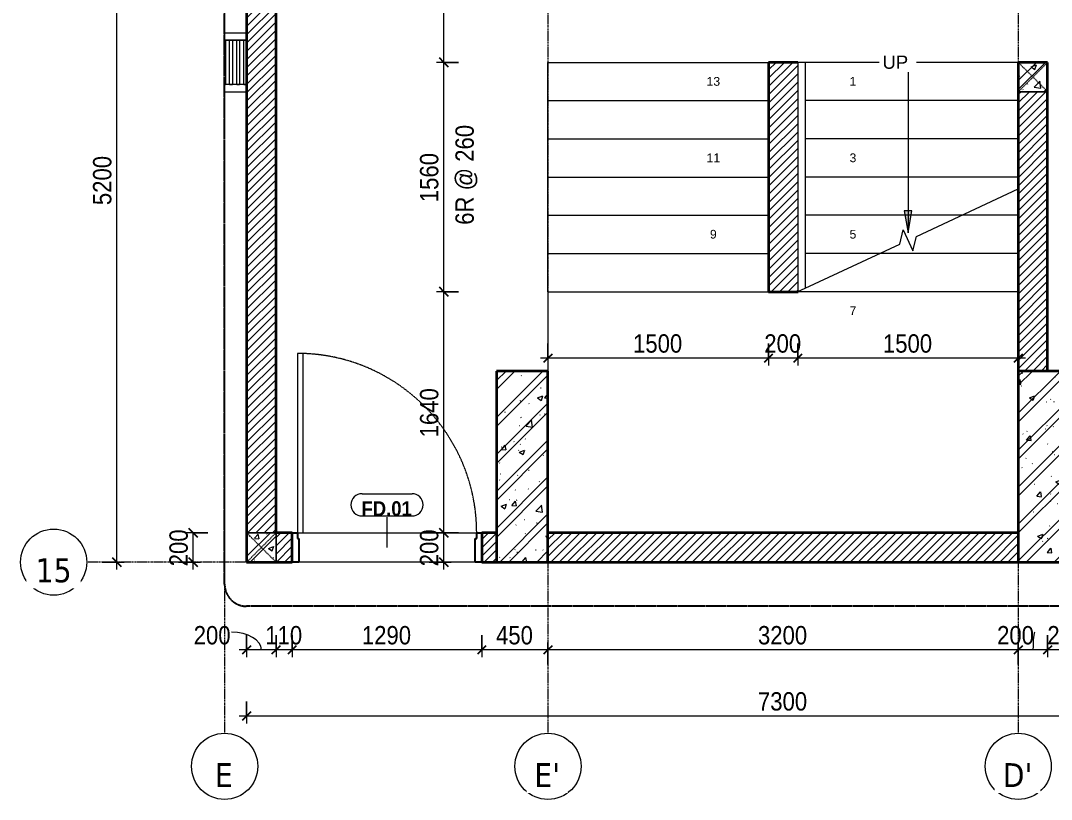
# Model space of a CAD drawing. Header units: millimetres. Extents: x -38913 to 20524, y -4975 to 129755.
# Drawn here: x -13618 to -6604, y 120438 to 125737 of the extents above; entities that cross this region are included whole.
import ezdxf

# ---------------------------------------------------------------- set-up
doc = ezdxf.new("R2010")
doc.units = ezdxf.units.MM
for name, pattern in [('Dash', [6, 3, -3]), ('Dash - Tight', [4.5, 3, -1.5]), ('Grid Line', [22.225, 12.7, -3.175, 3.175, -3.175]), ('Hidden', [7.14375, 4.7625, -2.38125]), ('Overhead', [3.96875, 2.38125, -1.5875])]:
    doc.linetypes.add(name, pattern=pattern)
for name, color, linetype, lineweight in [('0-3', 10, 'Continuous', 5), ('A-ANNO-DIMS', 211, 'Continuous', 9), ('A-ANNO-DIMS-50', 211, 'Continuous', 9), ('A-DETL-GENF-1', 92, 'Dash - Tight', 18), ('A-DETL-GENF-2', 254, 'Continuous', 18), ('A-DETL-GENF-3', 92, 'Hidden', 25), ('A-DETL-MEDM', 33, 'Continuous', 35), ('A-DOOR', 31, 'Continuous', 18), ('A-DOOR-FRAM', 31, 'Continuous', 25), ('A-DOOR-IDEN', 31, 'Continuous', 9), ('A-FLOR', 192, 'Continuous', 18), ('A-FLOR-HRAL', 11, 'Continuous', 18), ('A-WALL', 113, 'Continuous', 18), ('A-WALL-1', 113, 'Continuous', 35), ('A-WALL-PATT-1', 111, 'Continuous', 18), ('M-EQPM', 50, 'Continuous', 18), ('S-COLS', 52, 'Continuous', 18), ('S-COLS-1', 9, 'Continuous', 5), ('S-COLS-2', 7, 'Continuous', 35), ('S-COLS-3', 52, 'Dash', 18), ('S-COLS-4', 254, 'Continuous', 18), ('S-COLS-5', 52, 'Continuous', 35), ('S-COLS-HDLN', 52, 'Dash', 18), ('S-GRID-1', 1, 'Grid Line', 9), ('S-GRID-IDEN', 1, 'Continuous', 9), ('S-STRS', 31, 'Continuous', 18), ('S-STRS-ANNO', 31, 'Continuous', 18), ('S-STRS-IDEN', 31, 'Continuous', 18), ('S-STRS-MBND', 31, 'Overhead', 18), ('S-STRS-MBND-1', 31, 'Continuous', 18)]:
    doc.layers.add(name, color=color, linetype=linetype, lineweight=lineweight)
doc.styles.add('Arial', font='arial.ttf', dxfattribs={"height": 90})
doc.styles.add('Arial_1', font='arial.ttf', dxfattribs={"height": 59.53})
doc.styles.add('Arial_B', font='arialbd.ttf', dxfattribs={"width": 0.9, "height": 100})
doc.styles.add('Tahoma_B', font='tahomabd.ttf', dxfattribs={"height": 162.5})
doc.styles.add('UTM Avo', font='', dxfattribs={"width": 0.9, "height": 125})
doc.styles.get('UTM Avo').set_extended_font_data('UTM Avo')
doc.dimstyles.new('1_Dim_chi_tiet_2_5', dxfattribs={"dimscale": 304.8, "dimtxt": 124.912619, "dimasz": 0.19685, "dimexe": 0.164042, "dimexo": 0.0625, "dimgap": 0.016404, "dimtad": 1, "dimdec": 0, "dimrnd": 5, "dimzin": 0, "dimdsep": 46, "dimtxsty": 'UTM Avo', "dimblk1": 'OBLIQUE', "dimblk2": 'OBLIQUE', "dimsah": 1, "dimcen": 0.09, "dimdle": 0.164042, "dimazin": 0, "dimtfac": 1, "dimtdec": 4, "dimtix": 1, "dimtmove": 0, "dimatfit": 3, "dimfxl": 0.328084, "dimfxlon": 1, "dimtvp": 1, "dimtolj": 1, "dimtzin": 0, "dimarcsym": 2})
doc.dimstyles.new('1_Dim_chi_tiet_2_5_1', dxfattribs={"dimscale": 304.8, "dimtxt": 124.912619, "dimasz": 0.19685, "dimexe": 0.164042, "dimexo": 0.0625, "dimgap": 0.016404, "dimtad": 1, "dimdec": 0, "dimrnd": 5, "dimzin": 0, "dimdsep": 46, "dimtxsty": 'UTM Avo', "dimblk1": 'OBLIQUE', "dimblk2": 'OBLIQUE', "dimsah": 1, "dimcen": 0.09, "dimdle": 0.164042, "dimazin": 0, "dimtfac": 1, "dimtdec": 4, "dimtix": 1, "dimtmove": 1, "dimatfit": 3, "dimfxl": 0.328084, "dimfxlon": 1, "dimtvp": 1, "dimtolj": 1, "dimtzin": 0, "dimarcsym": 2})
pattern_1 = [(45, (27007.17, 0), (-28.284271, 28.284271), [])]
pattern_2 = [(50, (27007.17, 0), (364.3679, -31.8783), [38.1, -419.1]), (355, (27007.17, 0), (-70.4859, 382.1133), [30.48, -335.28]), (100.451, (27037.53, -2.66), (293.885, 350.2334), [32.38, -356.18]), (46.184, (27007.17, 101.6), (542.1585, -84.0858), [57.15, -628.65]), (96.636, (27052.35, 94.6), (474.805, 494.8554), [48.57, -534.27]), (351.184, (27007.17, 101.6), (474.8102, 494.85), [45.72, -502.92]), (21, (27057.97, 76.2), (303.2285, -204.53046), [38.1, -419.1]), (326, (27057.97, 76.2), (123.6039, 368.376), [30.48, -335.28]), (71.451, (27083.24, 59.16), (426.8341, 163.8427), [32.38, -356.18]), (37.5, (27007.17, 0), (6.17665, 169.11015), [3.353, -327.863, 3.353, -337.007, -336.55]), (37.5, (27007.17, 0), (6.17665, 169.11015), [-671.576, 3.353, -333.197]), (7.5, (27007.17, 0), (133.63888, 200.3615), [3.353, -190.703, 3.353, -320.243, -128.27]), (7.5, (27007.17, 0), (133.63888, 200.3615), [-517.652, 3.353, -124.917]), (327.5, (26893.89, 0), (271.18182, -11.45836), [3.353, -123.647, 3.353, -392.887, -525.78]), (327.5, (26893.89, 0), (271.18182, -11.45836), [-523.24, 3.353, -522.427]), (317.5, (26843.09, 0), (296.2585, 50.85285), [3.353, -161.747, 3.353, -259.791, -373.38]), (317.5, (26843.09, 0), (296.2585, 50.85285), [-428.244, 3.353, -370.027]), (45, (27007.17, 0), (-125.72359, 125.72359), []), (45, (27007.17, 190.5), (-125.72359, 125.72359), [])]

# ---------------------------------------------------------------- blocks, each defined once
blk = doc.blocks.new('NCV_TKTC_KET CAU_rvt-4-TKCS_THANG BỘ TB4 - MẶT BẰNG TẦNG HẦM')
at = {"layer": 'S-COLS-1'}
blk.add_hatch(color=256, dxfattribs=at).paths.add_polyline_path([(-37036.9, 123352.5), (-37036.9, 123352.6), (-37386.9, 123352.5)])
at = {"layer": 'S-COLS-2'}
blk.add_line((-37036.9, 123352.6), (-37386.9, 123352.6), dxfattribs=at)
blk = doc.blocks.new('Top Rail Type - Top Rail_Internal_-1529146-TKCS_THANG BỘ TB4 - MẶT BẰNG TẦNG HẦM')
at = {"layer": 'A-FLOR-HRAL'}
for p, q in [((123892.8, 35336.5), (123916.1, 35286.5)), ((123967.2, 35336.5), (123892.8, 35336.5)), ((123967.2, 35286.5), (123916.1, 35286.5)), ((125452.6, 35336.5), (123967.2, 35336.5)), ((125452.6, 35286.5), (123967.2, 35286.5)), ((125452.6, 35286.5), (125452.6, 35336.5))]:
    blk.add_line(p, q, dxfattribs=at)
blk = doc.blocks.new('FD_01 - FD_01-1200x2200mm-1787918-TKCS_THANG BỘ TB4 - MẶT BẰNG TẦNG HẦM')
at = {"layer": 'A-DETL-GENF-1'}
for p, q in [((610, -100), (570, -100)), ((570, -100), (570, -1320)), ((610, -1320), (610, -100)), ((570, -1320), (610, -1320))]:
    blk.add_line(p, q, dxfattribs=at)
blk.add_arc((610, -100), 1220, 180, 268.12111, dxfattribs=at)
at = {"layer": 'A-DOOR-FRAM'}
for p, q in [((-645, 100), (-600, 100)), ((-645, -100), (-645, 100)), ((-600, 100), (-600, -60)), ((600, 100), (645, 100)), ((600, -60), (600, 100)), ((645, 100), (645, -100)), ((-600, -60), (-610, -60)), ((-610, -60), (-610, -100)), ((610, -60), (600, -60)), ((610, -100), (610, -60)), ((-610, -100), (-645, -100)), ((645, -100), (610, -100))]:
    blk.add_line(p, q, dxfattribs=at)
blk = doc.blocks.new('G1_SOF - BO TRU - 200x200-3845341-TKCS_THANG BỘ TB4 - MẶT BẰNG TẦNG HẦM')
at = {"layer": 'S-COLS-HDLN'}
for p, q in [((-100, 100), (100, -100)), ((100, 100), (-100, -100))]:
    blk.add_line(p, q, dxfattribs=at)
blk = doc.blocks.new('THOAT NUOC 300 - w300-4041924-TKCS_THANG BỘ TB4 - MẶT BẰNG TẦNG HẦM')
at = {"layer": 'M-EQPM'}
for p, q in [((-412.5, 200), (-562.5, 200)), ((-542.5, 150), (-562.5, 150)), ((-562.5, 150), (-412.5, 150)), ((-542.5, 150), (-542.5, -150)), ((-514.5, -150), (-514.5, 150)), ((-494.5, 150), (-514.5, 150)), ((-494.5, 150), (-494.5, -150)), ((-466.4, -150), (-466.4, 150)), ((-446.4, 150), (-466.4, 150)), ((-446.4, 150), (-446.4, -150)), ((-418.4, -150), (-418.4, 150)), ((-412.5, 150), (-418.4, 150)), ((-562.5, -150), (-542.5, -150)), ((-562.5, -150), (-412.5, -150)), ((-412.5, -200), (-562.5, -200)), ((-514.5, -150), (-494.5, -150)), ((-466.4, -150), (-446.4, -150)), ((-418.4, -150), (-412.5, -150))]:
    blk.add_line(p, q, dxfattribs=at)
blk = doc.blocks.new('BORDER VIEW - BORDER VIEW-2470874-TKCS_THANG BỘ TB4 - MẶT BẰNG TẦNG HẦM')
at = {"layer": 'A-DETL-GENF-3'}
for p, q in [((0, 150), (0, 5666.5)), ((7473.6, 0), (150, 0))]:
    blk.add_line(p, q, dxfattribs=at)
blk.add_arc((150, 150), 150, 180, 270, dxfattribs=at)
blk = doc.blocks.new('Grid - M_Grid Head - Circle-353313-TKCS_THANG BỘ TB4 - MẶT BẰNG TẦNG HẦM')
at = {"layer": 'S-GRID-IDEN'}
blk.add_circle((0, 0), 4.5, dxfattribs=at)
blk = doc.blocks.new('DIMBLOCK84-TKCS_THANG BỘ TB4 - MẶT BẰNG TẦNG HẦM')
at = {"layer": 'A-ANNO-DIMS-50'}
for p, q in [((-10638.3, 122252.4), (-10788.3, 122252.4)), ((-10738.3, 122002.6), (-10738.3, 122252.4)), ((-10738.3, 122252.4), (-10638.3, 122252.4)), ((-10838.3, 122052.6), (-10688.3, 122052.6)), ((-10738.3, 122052.6), (-10838.3, 122052.6))]:
    blk.add_line(p, q, dxfattribs=at)
at = {"layer": 'A-ANNO-DIMS-50', "lineweight": 25}
for p, q in [((-10738.3, 122252.4), (-10768.3, 122282.4)), ((-10738.3, 122252.4), (-10708.3, 122222.4)), ((-10738.3, 122052.6), (-10768.3, 122082.6)), ((-10738.3, 122052.6), (-10708.3, 122022.6))]:
    blk.add_line(p, q, dxfattribs=at)
at = {"layer": 'A-ANNO-DIMS-50', "color": 0, "insert": (-10900.7, 122024.1), "char_height": 125, "width": 308.118, "attachment_point": 1, "rotation": 90, "line_spacing_factor": 1.110334, "style": 'UTM Avo'}
blk.add_mtext('200', dxfattribs=at)
blk = doc.blocks.new('_Oblique')
at = {"color": 0, "linetype": 'ByBlock', "lineweight": -2}
blk.add_line((-0.5, -0.5), (0.5, 0.5), dxfattribs=at)
blk = doc.blocks.new('DIMBLOCK85-TKCS_THANG BỘ TB4 - MẶT BẰNG TẦNG HẦM')
at = {"layer": 'A-ANNO-DIMS-50'}
for p, q in [((-10638.3, 123892.6), (-10788.3, 123892.6)), ((-10738.3, 122252.4), (-10738.3, 123892.6)), ((-10738.3, 123892.6), (-10638.3, 123892.6)), ((-10638.3, 122252.4), (-10788.3, 122252.4)), ((-10738.3, 122252.4), (-10638.3, 122252.4))]:
    blk.add_line(p, q, dxfattribs=at)
at = {"layer": 'A-ANNO-DIMS-50', "lineweight": 25}
for p, q in [((-10738.3, 123892.6), (-10768.3, 123922.6)), ((-10738.3, 123892.6), (-10708.3, 123862.6)), ((-10738.3, 122252.4), (-10768.3, 122282.4)), ((-10738.3, 122252.4), (-10708.3, 122222.4))]:
    blk.add_line(p, q, dxfattribs=at)
at = {"layer": 'A-ANNO-DIMS-50', "color": 0, "insert": (-10900.7, 122901.3), "char_height": 125, "width": 410.824, "attachment_point": 1, "rotation": 90, "line_spacing_factor": 1.110334, "style": 'UTM Avo'}
blk.add_mtext('1640', dxfattribs=at)
blk = doc.blocks.new('DIMBLOCK86-TKCS_THANG BỘ TB4 - MẶT BẰNG TẦNG HẦM')
at = {"layer": 'A-ANNO-DIMS-50', "lineweight": 25}
for p, q in [((-10738.3, 125452.6), (-10768.3, 125482.6)), ((-10738.3, 125452.6), (-10708.3, 125422.6)), ((-10738.3, 123892.6), (-10768.3, 123922.6)), ((-10738.3, 123892.6), (-10708.3, 123862.6))]:
    blk.add_line(p, q, dxfattribs=at)
at = {"layer": 'A-ANNO-DIMS-50'}
for p, q in [((-10638.3, 125452.6), (-10788.3, 125452.6)), ((-10738.3, 123892.6), (-10738.3, 125452.6)), ((-10738.3, 125452.6), (-10638.3, 125452.6)), ((-10638.3, 123892.6), (-10788.3, 123892.6)), ((-10738.3, 123892.6), (-10638.3, 123892.6))]:
    blk.add_line(p, q, dxfattribs=at)
at = {"layer": 'A-ANNO-DIMS-50', "color": 0, "char_height": 125, "attachment_point": 1, "rotation": 90, "line_spacing_factor": 1.110334, "style": 'UTM Avo'}
for s, insert, width in [('6R @ 260', (-10659.4, 124347.6), 780.01), ('1560', (-10900.7, 124501.4), 410.824)]:
    blk.add_mtext(s, dxfattribs=dict(at, insert=insert, width=width))
blk = doc.blocks.new('DIMBLOCK87-TKCS_THANG BỘ TB4 - MẶT BẰNG TẦNG HẦM')
at = {"layer": 'A-ANNO-DIMS-50'}
for p, q in [((-10738.3, 125452.6), (-10738.3, 127302.6)), ((-10838.3, 127252.6), (-10688.3, 127252.6)), ((-10738.3, 127252.6), (-10838.3, 127252.6)), ((-10638.3, 125452.6), (-10788.3, 125452.6)), ((-10738.3, 125452.6), (-10638.3, 125452.6))]:
    blk.add_line(p, q, dxfattribs=at)
at = {"layer": 'A-ANNO-DIMS-50', "lineweight": 25}
for p, q in [((-10738.3, 127252.6), (-10768.3, 127282.6)), ((-10738.3, 127252.6), (-10708.3, 127222.6)), ((-10738.3, 125452.6), (-10768.3, 125482.6)), ((-10738.3, 125452.6), (-10708.3, 125422.6))]:
    blk.add_line(p, q, dxfattribs=at)
at = {"layer": 'A-ANNO-DIMS-50', "color": 0, "insert": (-10900.7, 126181.4), "char_height": 125, "width": 410.824, "attachment_point": 1, "rotation": 90, "line_spacing_factor": 1.110334, "style": 'UTM Avo'}
blk.add_mtext('1800', dxfattribs=at)
blk = doc.blocks.new('DIMBLOCK88-TKCS_THANG BỘ TB4 - MẶT BẰNG TẦNG HẦM')
at = {"layer": 'A-ANNO-DIMS-50'}
for p, q in [((-12962.9, 122002.6), (-12962.9, 127302.6)), ((-13062.9, 127252.6), (-12912.9, 127252.6)), ((-12962.9, 127252.6), (-13062.9, 127252.6)), ((-13062.9, 122052.6), (-12912.9, 122052.6)), ((-12962.9, 122052.6), (-13062.9, 122052.6))]:
    blk.add_line(p, q, dxfattribs=at)
at = {"layer": 'A-ANNO-DIMS-50', "lineweight": 25}
for p, q in [((-12962.9, 127252.6), (-12992.9, 127282.6)), ((-12962.9, 127252.6), (-12932.9, 127222.6)), ((-12962.9, 122052.6), (-12992.9, 122082.6)), ((-12962.9, 122052.6), (-12932.9, 122022.6))]:
    blk.add_line(p, q, dxfattribs=at)
at = {"layer": 'A-ANNO-DIMS-50', "color": 0, "insert": (-13125.3, 124481.4), "char_height": 125, "width": 410.824, "attachment_point": 1, "rotation": 90, "line_spacing_factor": 1.110334, "style": 'UTM Avo'}
blk.add_mtext('5200', dxfattribs=at)
blk = doc.blocks.new('DIMBLOCK92-TKCS_THANG BỘ TB4 - MẶT BẰNG TẦNG HẦM')
at = {"layer": 'A-ANNO-DIMS-50'}
for p, q in [((-8329.4, 123540.3), (-8329.4, 123390.3)), ((-8329.4, 123440.3), (-8329.4, 123540.3)), ((-6829.8, 123540.3), (-6829.8, 123390.3)), ((-6829.8, 123440.3), (-6829.8, 123540.3)), ((-6779.8, 123440.3), (-8329.4, 123440.3))]:
    blk.add_line(p, q, dxfattribs=at)
at = {"layer": 'A-ANNO-DIMS-50', "lineweight": 25}
for p, q in [((-8329.4, 123440.3), (-8359.4, 123410.3)), ((-8329.4, 123440.3), (-8299.4, 123470.3)), ((-6829.8, 123440.3), (-6859.8, 123410.3)), ((-6829.8, 123440.3), (-6799.8, 123470.3))]:
    blk.add_line(p, q, dxfattribs=at)
at = {"layer": 'A-ANNO-DIMS-50', "color": 0, "insert": (-7750.7, 123602.7), "char_height": 125, "width": 410.824, "attachment_point": 1, "line_spacing_factor": 1.110334, "style": 'UTM Avo'}
blk.add_mtext('1500', dxfattribs=at)
blk = doc.blocks.new('DIMBLOCK93-TKCS_THANG BỘ TB4 - MẶT BẰNG TẦNG HẦM')
at = {"layer": 'A-ANNO-DIMS-50'}
for p, q in [((-8529.8, 123540.3), (-8529.8, 123390.3)), ((-8529.8, 123440.3), (-8529.8, 123540.3)), ((-8329.4, 123540.3), (-8329.4, 123390.3)), ((-8329.4, 123440.3), (-8329.4, 123540.3)), ((-8329.4, 123440.3), (-8529.8, 123440.3))]:
    blk.add_line(p, q, dxfattribs=at)
at = {"layer": 'A-ANNO-DIMS-50', "lineweight": 25}
for p, q in [((-8529.8, 123440.3), (-8559.8, 123410.3)), ((-8529.8, 123440.3), (-8499.8, 123470.3)), ((-8329.4, 123440.3), (-8359.4, 123410.3)), ((-8329.4, 123440.3), (-8299.4, 123470.3))]:
    blk.add_line(p, q, dxfattribs=at)
at = {"layer": 'A-ANNO-DIMS-50', "color": 0, "insert": (-8557.9, 123602.7), "char_height": 125, "width": 308.118, "attachment_point": 1, "line_spacing_factor": 1.110334, "style": 'UTM Avo'}
blk.add_mtext('200', dxfattribs=at)
blk = doc.blocks.new('DIMBLOCK94-TKCS_THANG BỘ TB4 - MẶT BẰNG TẦNG HẦM')
at = {"layer": 'A-ANNO-DIMS-50'}
for p, q in [((-10029.8, 123540.3), (-10029.8, 123390.3)), ((-10029.8, 123440.3), (-10029.8, 123540.3)), ((-8529.8, 123540.3), (-8529.8, 123390.3)), ((-8529.8, 123440.3), (-8529.8, 123540.3)), ((-8529.8, 123440.3), (-10079.8, 123440.3))]:
    blk.add_line(p, q, dxfattribs=at)
at = {"layer": 'A-ANNO-DIMS-50', "lineweight": 25}
for p, q in [((-10029.8, 123440.3), (-10059.8, 123410.3)), ((-10029.8, 123440.3), (-9999.8, 123470.3)), ((-8529.8, 123440.3), (-8559.8, 123410.3)), ((-8529.8, 123440.3), (-8499.8, 123470.3))]:
    blk.add_line(p, q, dxfattribs=at)
at = {"layer": 'A-ANNO-DIMS-50', "color": 0, "insert": (-9450.9, 123602.7), "char_height": 125, "width": 410.824, "attachment_point": 1, "line_spacing_factor": 1.110334, "style": 'UTM Avo'}
blk.add_mtext('1500', dxfattribs=at)
blk = doc.blocks.new('DIMBLOCK98-TKCS_THANG BỘ TB4 - MẶT BẰNG TẦNG HẦM')
at = {"layer": 'A-ANNO-DIMS-50'}
for p, q in [((-6629.8, 121555.4), (-6629.8, 121405.4)), ((-6629.8, 121455.4), (-6629.8, 121555.4)), ((-6377.1, 121555.4), (-6377.1, 121405.4)), ((-6377.1, 121455.4), (-6377.1, 121555.4)), ((-6377.1, 121455.4), (-6629.8, 121455.4))]:
    blk.add_line(p, q, dxfattribs=at)
at = {"layer": 'A-ANNO-DIMS-50', "lineweight": 25}
for p, q in [((-6629.8, 121455.4), (-6599.8, 121485.4)), ((-6377.1, 121455.4), (-6347.1, 121485.4)), ((-6629.8, 121455.4), (-6659.8, 121425.4)), ((-6377.1, 121455.4), (-6407.1, 121425.4))]:
    blk.add_line(p, q, dxfattribs=at)
at = {"layer": 'A-ANNO-DIMS-50', "color": 0, "insert": (-6631.8, 121617.8), "char_height": 125, "width": 308.118, "attachment_point": 1, "line_spacing_factor": 1.110334, "style": 'UTM Avo'}
blk.add_mtext('255', dxfattribs=at)
blk = doc.blocks.new('DIMBLOCK99-TKCS_THANG BỘ TB4 - MẶT BẰNG TẦNG HẦM')
at = {"layer": 'A-ANNO-DIMS-50'}
for p, q in [((-6629.8, 121555.4), (-6629.8, 121405.4)), ((-6629.8, 121455.4), (-6629.8, 121555.4)), ((-6829.8, 121355.4), (-6829.8, 121505.4)), ((-6629.8, 121455.4), (-6829.8, 121455.4)), ((-6829.8, 121455.4), (-6829.8, 121355.4))]:
    blk.add_line(p, q, dxfattribs=at)
at = {"layer": 'A-ANNO-DIMS-50', "lineweight": 25}
for p, q in [((-6829.8, 121455.4), (-6799.8, 121485.4)), ((-6629.8, 121455.4), (-6599.8, 121485.4)), ((-6829.8, 121455.4), (-6859.8, 121425.4)), ((-6629.8, 121455.4), (-6659.8, 121425.4))]:
    blk.add_line(p, q, dxfattribs=at)
at = {"layer": 'A-ANNO-DIMS-50'}
blk.add_ellipse((-6717.1, 121455.4), major_axis=(0, 120.7), ratio=0.104888, start_param=0, end_param=1.570796, dxfattribs=at)
at = {"layer": 'A-ANNO-DIMS-50', "color": 0, "insert": (-6973.9, 121617.8), "char_height": 125, "width": 308.118, "attachment_point": 1, "line_spacing_factor": 1.110334, "style": 'UTM Avo'}
blk.add_mtext('200', dxfattribs=at)
blk = doc.blocks.new('DIMBLOCK100-TKCS_THANG BỘ TB4 - MẶT BẰNG TẦNG HẦM')
at = {"layer": 'A-ANNO-DIMS-50'}
for p, q in [((-10029.8, 121355.4), (-10029.8, 121505.4)), ((-6829.8, 121355.4), (-6829.8, 121505.4)), ((-6829.8, 121455.4), (-10029.8, 121455.4)), ((-10029.8, 121455.4), (-10029.8, 121355.4)), ((-6829.8, 121455.4), (-6829.8, 121355.4))]:
    blk.add_line(p, q, dxfattribs=at)
at = {"layer": 'A-ANNO-DIMS-50', "lineweight": 25}
for p, q in [((-10029.8, 121455.4), (-9999.8, 121485.4)), ((-6829.8, 121455.4), (-6799.8, 121485.4)), ((-10029.8, 121455.4), (-10059.8, 121425.4)), ((-6829.8, 121455.4), (-6859.8, 121425.4))]:
    blk.add_line(p, q, dxfattribs=at)
at = {"layer": 'A-ANNO-DIMS-50', "color": 0, "insert": (-8600.9, 121617.8), "char_height": 125, "width": 410.824, "attachment_point": 1, "line_spacing_factor": 1.110334, "style": 'UTM Avo'}
blk.add_mtext('3200', dxfattribs=at)
blk = doc.blocks.new('DIMBLOCK101-TKCS_THANG BỘ TB4 - MẶT BẰNG TẦNG HẦM')
at = {"layer": 'A-ANNO-DIMS-50'}
for p, q in [((-10479.8, 121555.4), (-10479.8, 121405.4)), ((-10479.8, 121455.4), (-10479.8, 121555.4)), ((-10029.8, 121355.4), (-10029.8, 121505.4)), ((-10029.8, 121455.4), (-10479.8, 121455.4)), ((-10029.8, 121455.4), (-10029.8, 121355.4))]:
    blk.add_line(p, q, dxfattribs=at)
at = {"layer": 'A-ANNO-DIMS-50', "lineweight": 25}
for p, q in [((-10479.8, 121455.4), (-10449.8, 121485.4)), ((-10029.8, 121455.4), (-9999.8, 121485.4)), ((-10479.8, 121455.4), (-10509.8, 121425.4)), ((-10029.8, 121455.4), (-10059.8, 121425.4))]:
    blk.add_line(p, q, dxfattribs=at)
at = {"layer": 'A-ANNO-DIMS-50', "color": 0, "insert": (-10383.1, 121617.8), "char_height": 125, "width": 308.118, "attachment_point": 1, "line_spacing_factor": 1.110334, "style": 'UTM Avo'}
blk.add_mtext('450', dxfattribs=at)
blk = doc.blocks.new('DIMBLOCK102-TKCS_THANG BỘ TB4 - MẶT BẰNG TẦNG HẦM')
at = {"layer": 'A-ANNO-DIMS-50'}
for p, q in [((-11769.8, 121555.4), (-11769.8, 121405.4)), ((-11769.8, 121455.4), (-11769.8, 121555.4)), ((-10479.8, 121555.4), (-10479.8, 121405.4)), ((-10479.8, 121455.4), (-10479.8, 121555.4)), ((-10479.8, 121455.4), (-11769.8, 121455.4))]:
    blk.add_line(p, q, dxfattribs=at)
at = {"layer": 'A-ANNO-DIMS-50', "lineweight": 25}
for p, q in [((-11769.8, 121455.4), (-11739.8, 121485.4)), ((-10479.8, 121455.4), (-10449.8, 121485.4)), ((-11769.8, 121455.4), (-11799.8, 121425.4)), ((-10479.8, 121455.4), (-10509.8, 121425.4))]:
    blk.add_line(p, q, dxfattribs=at)
at = {"layer": 'A-ANNO-DIMS-50', "color": 0, "insert": (-11295.9, 121617.8), "char_height": 125, "width": 410.824, "attachment_point": 1, "line_spacing_factor": 1.110334, "style": 'UTM Avo'}
blk.add_mtext('1290', dxfattribs=at)
blk = doc.blocks.new('DIMBLOCK103-TKCS_THANG BỘ TB4 - MẶT BẰNG TẦNG HẦM')
at = {"layer": 'A-ANNO-DIMS-50'}
for p, q in [((-11879.8, 121555.4), (-11879.8, 121405.4)), ((-11879.8, 121455.4), (-11879.8, 121555.4)), ((-11769.8, 121555.4), (-11769.8, 121405.4)), ((-11769.8, 121455.4), (-11769.8, 121555.4)), ((-11769.8, 121455.4), (-11879.8, 121455.4))]:
    blk.add_line(p, q, dxfattribs=at)
at = {"layer": 'A-ANNO-DIMS-50', "lineweight": 25}
for p, q in [((-11879.8, 121455.4), (-11849.8, 121485.4)), ((-11769.8, 121455.4), (-11739.8, 121485.4)), ((-11879.8, 121455.4), (-11909.8, 121425.4)), ((-11769.8, 121455.4), (-11799.8, 121425.4))]:
    blk.add_line(p, q, dxfattribs=at)
at = {"layer": 'A-ANNO-DIMS-50', "color": 0, "insert": (-11953.1, 121617.8), "char_height": 125, "width": 308.118, "attachment_point": 1, "line_spacing_factor": 1.110334, "style": 'UTM Avo'}
blk.add_mtext('110', dxfattribs=at)
blk = doc.blocks.new('DIMBLOCK104-TKCS_THANG BỘ TB4 - MẶT BẰNG TẦNG HẦM')
at = {"layer": 'A-ANNO-DIMS-50'}
for p, q in [((-12079.8, 121555.4), (-12079.8, 121405.4)), ((-12079.8, 121455.4), (-12079.8, 121555.4)), ((-11879.8, 121555.4), (-11879.8, 121405.4)), ((-11879.8, 121455.4), (-11879.8, 121555.4)), ((-11879.8, 121455.4), (-12129.8, 121455.4))]:
    blk.add_line(p, q, dxfattribs=at)
at = {"layer": 'A-ANNO-DIMS-50', "lineweight": 25}
for p, q in [((-12079.8, 121455.4), (-12049.8, 121485.4)), ((-11879.8, 121455.4), (-11849.8, 121485.4)), ((-12079.8, 121455.4), (-12109.8, 121425.4)), ((-11879.8, 121455.4), (-11909.8, 121425.4))]:
    blk.add_line(p, q, dxfattribs=at)
at = {"layer": 'A-ANNO-DIMS-50'}
blk.add_ellipse((-12183.5, 121455.4), major_axis=(203.7, 0), ratio=0.592294, start_param=0, end_param=1.570796, dxfattribs=at)
at = {"layer": 'A-ANNO-DIMS-50', "color": 0, "insert": (-12440.2, 121617.8), "char_height": 125, "width": 308.118, "attachment_point": 1, "line_spacing_factor": 1.110334, "style": 'UTM Avo'}
blk.add_mtext('200', dxfattribs=at)
blk = doc.blocks.new('STN_Door Tag - STN_Door Tag-1788670-TKCS_THANG BỘ TB4 - MẶT BẰNG TẦNG HẦM')
at = {"layer": 'A-DOOR-IDEN'}
for p, q in [((-3.37, 1.49), (3.43, 1.49)), ((-3.37, -1.52), (3.43, -1.52))]:
    blk.add_line(p, q, dxfattribs=at)
for centre, start, end in [((-3.37, -0.01), 90, 270), ((3.43, -0.01), 270, 90)]:
    blk.add_arc(centre, 1.51, start, end, dxfattribs=at)
blk = doc.blocks.new('DIMBLOCK106-TKCS_THANG BỘ TB4 - MẶT BẰNG TẦNG HẦM')
at = {"layer": 'A-ANNO-DIMS-50'}
for p, q in [((-12079.8, 121105.4), (-12079.8, 120955.4)), ((-12079.8, 121005.4), (-12079.8, 121105.4)), ((-4779.8, 121105.4), (-4779.8, 120955.4)), ((-4779.8, 121005.4), (-4779.8, 121105.4)), ((-4729.8, 121005.4), (-12129.8, 121005.4))]:
    blk.add_line(p, q, dxfattribs=at)
at = {"layer": 'A-ANNO-DIMS-50', "lineweight": 25}
for p, q in [((-12079.8, 121005.4), (-12109.8, 120975.4)), ((-12079.8, 121005.4), (-12049.8, 121035.4)), ((-4779.8, 121005.4), (-4809.8, 120975.4)), ((-4779.8, 121005.4), (-4749.8, 121035.4))]:
    blk.add_line(p, q, dxfattribs=at)
at = {"layer": 'A-ANNO-DIMS-50', "color": 0, "insert": (-8600.9, 121167.8), "char_height": 125, "width": 410.824, "attachment_point": 1, "line_spacing_factor": 1.110334, "style": 'UTM Avo'}
blk.add_mtext('7300', dxfattribs=at)
blk = doc.blocks.new('DIMBLOCK113-TKCS_THANG BỘ TB4 - MẶT BẰNG TẦNG HẦM')
at = {"layer": 'A-ANNO-DIMS-50'}
for p, q in [((-12343.3, 122252.5), (-12493.3, 122252.5)), ((-12443.3, 122002.6), (-12443.3, 122252.5)), ((-12443.3, 122252.5), (-12343.3, 122252.5)), ((-12543.3, 122052.6), (-12393.3, 122052.6)), ((-12443.3, 122052.6), (-12543.3, 122052.6))]:
    blk.add_line(p, q, dxfattribs=at)
at = {"layer": 'A-ANNO-DIMS-50', "lineweight": 25}
for p, q in [((-12443.3, 122252.5), (-12473.3, 122282.5)), ((-12443.3, 122252.5), (-12413.3, 122222.5)), ((-12443.3, 122052.6), (-12473.3, 122082.6)), ((-12443.3, 122052.6), (-12413.3, 122022.6))]:
    blk.add_line(p, q, dxfattribs=at)
at = {"layer": 'A-ANNO-DIMS-50', "color": 0, "insert": (-12605.7, 122024.1), "char_height": 125, "width": 308.118, "attachment_point": 1, "rotation": 90, "line_spacing_factor": 1.110334, "style": 'UTM Avo'}
blk.add_mtext('200', dxfattribs=at)

msp = doc.modelspace()

# ---------------------------------------------------------------- hatches: boundary and pattern name
at = {"layer": 'A-WALL-PATT-1'}
h = msp.add_hatch(dxfattribs=at)
h.set_pattern_fill('FP_1', color=256, style=0, pattern_type=2)
h.set_pattern_definition(pattern_1)
h.paths.add_polyline_path([(-11879.8, 122252.5), (-11879.8, 126952.6), (-12079.8, 126952.6), (-12079.8, 122252.5)])
h = msp.add_hatch(dxfattribs=at)
h.set_pattern_fill('FP_1', color=256, style=0, pattern_type=2)
h.set_pattern_definition(pattern_1)
h.paths.add_polyline_path([(-8328.4, 123892.6), (-8328.4, 123893.2), (-8329.4, 123892.8), (-8329.4, 125452.6), (-8528.4, 125452.6), (-8528.4, 123892.6), (-8329.4, 123892.6)])
h = msp.add_hatch(dxfattribs=at)
h.set_pattern_fill('FP_1', color=256, style=0, pattern_type=2)
h.set_pattern_definition(pattern_1)
h.paths.add_polyline_path([(-6629.8, 123352.6), (-6629.8, 125252.6), (-6829.8, 125252.6), (-6829.8, 123352.6)])
h = msp.add_hatch(dxfattribs=at)
h.set_pattern_fill('FP_1', color=256, style=0, pattern_type=2)
h.set_pattern_definition(pattern_1)
h.paths.add_polyline_path([(-10479.8, 122052.5), (-10379.8, 122052.5), (-10379.8, 122252.5), (-10479.8, 122252.5)])
h.paths.add_polyline_path([(-11879.8, 122052.5), (-11769.8, 122052.5), (-11769.8, 122252.5), (-11879.8, 122252.5)])
h = msp.add_hatch(dxfattribs=at)
h.set_pattern_fill('FP_1', color=256, style=0, pattern_type=2)
h.set_pattern_definition(pattern_1)
h.paths.add_polyline_path([(-8418.6, 122052.4), (-6829.8, 122052.6), (-6829.8, 122252.4), (-10029.8, 122252.4), (-10029.8, 122052.4)])
at = {"layer": 'S-COLS-4'}
h = msp.add_hatch(dxfattribs=at)
h.set_pattern_fill('FP_2', color=256, style=0, pattern_type=2)
h.set_pattern_definition(pattern_2)
h.paths.add_polyline_path([(-6629.8, 125252.6), (-6629.8, 125452.6), (-6829.8, 125452.6), (-6829.8, 125252.6)])
h = msp.add_hatch(dxfattribs=at)
h.set_pattern_fill('FP_2', color=256, style=0, pattern_type=2)
h.set_pattern_definition(pattern_2)
h.paths.add_polyline_path([(-6629.8, 125252.6), (-6629.8, 125452.6), (-6829.8, 125452.6), (-6829.8, 125252.6)])
h = msp.add_hatch(dxfattribs=at)
h.set_pattern_fill('FP_2', color=256, style=0, pattern_type=2)
h.set_pattern_definition(pattern_2)
h.paths.add_polyline_path([(-11879.8, 122052.5), (-11879.8, 122252.5), (-12079.8, 122252.5), (-12079.8, 122052.5)])
h = msp.add_hatch(dxfattribs=at)
h.set_pattern_fill('FP_2', color=256, style=0, pattern_type=2)
h.set_pattern_definition(pattern_2)
h.paths.add_polyline_path([(-11879.8, 122052.5), (-11879.8, 122252.5), (-12079.8, 122252.5), (-12079.8, 122052.5)])
at = {"layer": 'S-STRS-ANNO'}
for points in [[(-7579.8, 125427.6), (-7562.1, 125434.9), (-7554.8, 125452.6), (-7562.1, 125470.2), (-7579.8, 125477.6), (-7597.4, 125470.2), (-7604.8, 125452.6), (-7597.4, 125434.9)], [(-7579.8, 124292.3), (-7553.3, 124442.3), (-7606.2, 124442.3)]]:
    msp.add_hatch(color=256, dxfattribs=at).paths.add_polyline_path(points)
h = msp.add_hatch(color=256, dxfattribs=at)
edge = h.paths.add_edge_path()
edge.add_arc((-7579.8, 125452.6), 25, 0, 360)

# ---------------------------------------------------------------- linework, layer by layer
at = {"layer": 'A-DETL-MEDM'}
for p, q in [((-10029.8, 123352.5), (-10379.8, 123352.5)), ((-10379.8, 123352.5), (-10379.8, 122052.4)), ((-10029.8, 122052.4), (-10029.8, 123352.5)), ((-6479.8, 123352.6), (-6829.8, 123352.6)), ((-6829.8, 123352.6), (-6829.8, 122052.6)), ((-10379.8, 122052.4), (-10029.8, 122052.4)), ((-6829.8, 122052.6), (-6479.8, 122052.6))]:
    msp.add_line(p, q, dxfattribs=at)
at = {"layer": 'A-DOOR-IDEN'}
msp.add_line((-11124.8, 122152.5), (-11124.8, 122358.3), dxfattribs=at)
at = {"layer": 'A-FLOR'}
for p, q in [((-12229.8, 125602.6), (-12079.8, 125602.6)), ((-12079.8, 125302.6), (-12229.8, 125302.6)), ((-11734.8, 122252.4), (-10514.8, 122252.4)), ((-10524.8, 122052.5), (-11724.8, 122052.5)), ((-6479.8, 122052.5), (-6829.8, 122052.5))]:
    msp.add_line(p, q, dxfattribs=at)
at = {"layer": 'A-WALL'}
for p, q in [((-6629.8, 125252.6), (-6829.8, 125252.6)), ((-12079.8, 122252.5), (-11879.8, 122252.5)), ((-11879.8, 122252.5), (-11879.8, 122052.5))]:
    msp.add_line(p, q, dxfattribs=at)
at = {"layer": 'A-WALL-1'}
for p, q in [((-12079.8, 126952.6), (-12079.8, 122252.5)), ((-11879.8, 122252.5), (-11879.8, 126952.6)), ((-8528.4, 125452.6), (-8528.4, 123892.6)), ((-8329.4, 125452.6), (-8528.4, 125452.6)), ((-6829.8, 125252.6), (-6829.8, 123352.6)), ((-6629.8, 123352.6), (-6629.8, 125252.6)), ((-8528.4, 123892.6), (-8328.4, 123892.6)), ((-8328.4, 123892.6), (-8328.4, 123893.2)), ((-11769.8, 122252.5), (-11879.8, 122252.5)), ((-11769.8, 122052.5), (-11769.8, 122252.5)), ((-10379.8, 122252.5), (-10479.8, 122252.5)), ((-10479.8, 122252.5), (-10479.8, 122052.5)), ((-6829.8, 122252.4), (-10029.8, 122252.4)), ((-11879.8, 122052.5), (-11769.8, 122052.5)), ((-10479.8, 122052.5), (-10379.7, 122052.5)), ((-10029.8, 122052.4), (-6829.8, 122052.4))]:
    msp.add_line(p, q, dxfattribs=at)
at = {"layer": 'S-COLS'}
for p, q in [((-6829.8, 125252.6), (-6629.8, 125252.6)), ((-11879.8, 122252.5), (-12079.8, 122252.5)), ((-11879.8, 122052.5), (-11879.8, 122252.5))]:
    msp.add_line(p, q, dxfattribs=at)
at = {"layer": 'S-COLS-5'}
for p, q in [((-6629.8, 125452.6), (-6829.8, 125452.6)), ((-6829.8, 125452.6), (-6829.8, 125252.6)), ((-6629.8, 125252.6), (-6629.8, 125452.6)), ((-12079.8, 122252.5), (-12079.8, 122052.5)), ((-12079.8, 122052.5), (-11879.8, 122052.5))]:
    msp.add_line(p, q, dxfattribs=at)
at = {"layer": 'S-GRID-1'}
for p, q in [((-12229.8, 127150.9), (-12229.8, 122138.4)), ((-10029.8, 127150.9), (-10029.8, 122138.4)), ((-6829.8, 127150.9), (-6829.8, 122138.4)), ((-12229.8, 122138.4), (-12229.8, 120888.4)), ((-10029.8, 122138.4), (-10029.8, 120888.4)), ((-6829.8, 122138.4), (-6829.8, 120888.4)), ((-11917.8, 122052.6), (-13167.8, 122052.6)), ((-4797.2, 122052.6), (-11917.8, 122052.6))]:
    msp.add_line(p, q, dxfattribs=at)
at = {"layer": 'S-STRS'}
for p, q in [((-6829.8, 125452.6), (-8279.4, 125452.6)), ((-6829.8, 125192.6), (-8279.4, 125192.6)), ((-6829.8, 124932.6), (-8279.4, 124932.6)), ((-6829.8, 124672.6), (-8279.4, 124672.6)), ((-7214.6, 124412.6), (-8279.4, 124412.6)), ((-7772.2, 124152.6), (-8279.4, 124152.6))]:
    msp.add_line(p, q, dxfattribs=at)
at = {"layer": 'S-STRS-ANNO'}
for p, q in [((-7597.4, 125470.2), (-7604.8, 125452.6)), ((-7579.8, 125477.6), (-7597.4, 125470.2)), ((-7562.1, 125470.2), (-7579.8, 125477.6)), ((-7554.8, 125452.6), (-7562.1, 125470.2)), ((-7604.8, 125452.6), (-7597.4, 125434.9)), ((-7597.4, 125434.9), (-7579.8, 125427.6)), ((-7579.8, 125452.6), (-7579.8, 125192.6)), ((-7579.8, 125427.6), (-7562.1, 125434.9)), ((-7562.1, 125434.9), (-7554.8, 125452.6)), ((-7579.8, 125192.6), (-7579.8, 124932.6)), ((-7579.8, 124932.6), (-7579.8, 124672.6)), ((-7579.8, 124672.6), (-7579.8, 124412.6)), ((-7553.3, 124442.3), (-7606.2, 124442.3)), ((-7606.2, 124442.3), (-7579.8, 124292.3)), ((-7579.8, 124292.3), (-7553.3, 124442.3)), ((-7579.8, 124412.6), (-7579.8, 124292.3))]:
    msp.add_line(p, q, dxfattribs=at)
msp.add_circle((-7579.8, 125452.6), 25, dxfattribs=at)
at = {"layer": 'S-STRS-MBND'}
for p, q in [((-10029.8, 125452.6), (-8529.8, 125452.6)), ((-10029.8, 123892.6), (-10029.8, 125452.6)), ((-8529.8, 123892.6), (-8529.8, 125452.6)), ((-10029.8, 125192.6), (-8529.8, 125192.6)), ((-10029.8, 124932.6), (-8529.8, 124932.6)), ((-10029.8, 124672.6), (-8529.8, 124672.6)), ((-10029.8, 124412.6), (-8529.8, 124412.6)), ((-6829.8, 124412.6), (-7214.6, 124412.6)), ((-10029.8, 124152.6), (-8529.8, 124152.6)), ((-6829.8, 124152.6), (-7772.2, 124152.6)), ((-6829.8, 124094.8), (-6829.8, 123892.6)), ((-10029.8, 123892.6), (-10029.8, 123352.5)), ((-10029.8, 123892.6), (-8529.8, 123892.6)), ((-8329.8, 123892.6), (-8529.8, 123892.6)), ((-6829.8, 123892.6), (-8329.8, 123892.6)), ((-6829.8, 123352.6), (-6829.8, 123892.6)), ((-10029.8, 122252.4), (-6829.8, 122252.4))]:
    msp.add_line(p, q, dxfattribs=at)
at = {"layer": 'S-STRS-MBND-1'}
for p, q in [((-7523.1, 124268.7), (-6829.8, 124592)), ((-7636.4, 124215.9), (-7612.8, 124313.1)), ((-7612.8, 124313.1), (-7546.7, 124171.5)), ((-8279.4, 123916.1), (-7636.4, 124215.9)), ((-7546.7, 124171.5), (-7523.1, 124268.7))]:
    msp.add_line(p, q, dxfattribs=at)

# ---------------------------------------------------------------- block references
at = {"layer": '0-3'}
msp.add_blockref('NCV_TKTC_KET CAU_rvt-4-TKCS_THANG BỘ TB4 - MẶT BẰNG TẦNG HẦM', (27007.2, 0), dxfattribs=at)
at = {"layer": 'A-DOOR', "rotation": 180}
msp.add_blockref('FD_01 - FD_01-1200x2200mm-1787918-TKCS_THANG BỘ TB4 - MẶT BẰNG TẦNG HẦM', (-11124.8, 122152.5), dxfattribs=at)
at = {"layer": 'A-DOOR-IDEN', "xscale": 49.99999999999998, "yscale": 49.99999999999998, "zscale": 49.99999999999998}
msp.add_blockref('STN_Door Tag - STN_Door Tag-1788670-TKCS_THANG BỘ TB4 - MẶT BẰNG TẦNG HẦM', (-11126.3, 122442.8), dxfattribs=at)
at = {"layer": 'A-FLOR-HRAL', "rotation": 89.99999999999987}
msp.add_blockref('Top Rail Type - Top Rail_Internal_-1529146-TKCS_THANG BỘ TB4 - MẶT BẰNG TẦNG HẦM', (27007.2, 0), dxfattribs=at)
at = {"layer": 'M-EQPM', "rotation": 180}
msp.add_blockref('THOAT NUOC 300 - w300-4041924-TKCS_THANG BỘ TB4 - MẶT BẰNG TẦNG HẦM', (-12642.3, 125452.6), dxfattribs=at)
at = {"layer": 'S-COLS-3', "rotation": 89.99999999999987}
for p in [(-6729.8, 125352.6), (-11979.8, 122152.5)]:
    msp.add_blockref('G1_SOF - BO TRU - 200x200-3845341-TKCS_THANG BỘ TB4 - MẶT BẰNG TẦNG HẦM', p, dxfattribs=at)
at = {"layer": 'S-GRID-IDEN', "xscale": 49.99999999999998, "yscale": 49.99999999999998, "zscale": 49.99999999999998}
for p, rotation in [((-13392.8, 122052.6), 89.99999999999977), ((-12229.8, 120663.4), 180), ((-10029.8, 120663.4), 180), ((-6829.8, 120663.4), 180)]:
    msp.add_blockref('Grid - M_Grid Head - Circle-353313-TKCS_THANG BỘ TB4 - MẶT BẰNG TẦNG HẦM', p, dxfattribs=dict(at, rotation=rotation))

# ---------------------------------------------------------------- texts
at = {"layer": 'A-DOOR-IDEN', "insert": (-11127.3, 122416.1), "char_height": 100, "width": 351.45, "attachment_point": 5, "line_spacing_factor": 0.936439, "style": 'Arial_B'}
msp.add_mtext('\\pt2.25,4.5,6.75,9,11.25,13.5,15.75,18,20.25,22.5,24.75,27,29.25,31.5,33.75,36,38.25,40.5,42.75,45,47.25,49.5,51.75,54,56.25,58.5,60.75,63,65.25,67.5,69.75,72;FD.01', dxfattribs=at)
at = {"layer": 'S-STRS-ANNO', "attachment_point": 1, "line_spacing_factor": 0.941778, "style": 'Arial_1'}
for s, insert, char_height, width in [('13', (-8950.6, 125353.1), 59.53, 109.886), ('1', (-7977.7, 125353.1), 59.5, 54.943), ('11', (-8950.6, 124833.1), 59.53, 109.886), ('3', (-7977.7, 124833.1), 59.5, 54.943), ('9', (-8927.7, 124313.1), 59.5, 54.943), ('5', (-7977.7, 124313.1), 59.5, 54.943), ('7', (-7977.7, 123793.1), 59.5, 54.943)]:
    msp.add_mtext(s, dxfattribs=dict(at, insert=insert, char_height=char_height, width=width))

# ---------------------------------------------------------------- dimensions: what is measured, and where the dimension line sits
at = {"layer": 'A-ANNO-DIMS'}
for base, p1, p2, override, picture, middle in [((-12962.9, 127252.6), (-13062.9, 122052.6), (-13062.9, 127252.6), {"dimpost": '<>', "dimfxl": 5200}, 'DIMBLOCK88-TKCS_THANG BỘ TB4 - MẶT BẰNG TẦNG HẦM', (-13032.6, 124652.6)), ((-10738.3, 127252.6), (-10638.3, 125452.6), (-10838.3, 127252.6), {"dimpost": '<>', "dimfxl": 1811.077028}, 'DIMBLOCK87-TKCS_THANG BỘ TB4 - MẶT BẰNG TẦNG HẦM', (-10808, 126352.6)), ((-10738.3, 123892.6), (-10638.3, 122252.4), (-10638.3, 123892.6), {"dimpost": '<>', "dimfxl": 1640.146334}, 'DIMBLOCK85-TKCS_THANG BỘ TB4 - MẶT BẰNG TẦNG HẦM', (-10808, 123072.5)), ((-12443.3, 122252.5), (-12543.3, 122052.6), (-12343.3, 122252.5), {"dimpost": '<>', "dimfxl": 282.792278}, 'DIMBLOCK113-TKCS_THANG BỘ TB4 - MẶT BẰNG TẦNG HẦM', (-12513, 122152.5)), ((-10738.3, 122252.4), (-10838.3, 122052.6), (-10638.3, 122252.4), {"dimpost": '<>', "dimfxl": 282.739258}, 'DIMBLOCK84-TKCS_THANG BỘ TB4 - MẶT BẰNG TẦNG HẦM', (-10808, 122152.5))]:
    dim = msp.add_linear_dim(base=base, p1=p1, p2=p2, angle=90, dimstyle='1_Dim_chi_tiet_2_5', override=override, dxfattribs=at)
    dim.commit()
    dim.dimension.update_dxf_attribs({"geometry": picture, "text_midpoint": middle})
dim = msp.add_linear_dim(base=(-10738.3, 125452.6), p1=(-10638.3, 123892.6), p2=(-10638.3, 125452.6), angle=90, text='<>\\X6R @ 260', dimstyle='1_Dim_chi_tiet_2_5', override={"dimpost": '<>', "dimfxl": 1560}, dxfattribs=at)
dim.commit()
dim.dimension.update_dxf_attribs({"geometry": 'DIMBLOCK86-TKCS_THANG BỘ TB4 - MẶT BẰNG TẦNG HẦM', "text_midpoint": (-10738.3, 124672.6)})
for base, p1, p2, override, picture, middle in [((-10029.8, 123440.3), (-8529.8, 123540.3), (-10029.8, 123540.3), {"dimpost": '<>', "dimfxl": 1500}, 'DIMBLOCK94-TKCS_THANG BỘ TB4 - MẶT BẰNG TẦNG HẦM', (-9279.8, 123510)), ((-8529.8, 123440.3), (-8329.4, 123540.3), (-8529.8, 123540.3), {"dimpost": '<>', "dimfxl": 200.4}, 'DIMBLOCK93-TKCS_THANG BỘ TB4 - MẶT BẰNG TẦNG HẦM', (-8429.6, 123510)), ((-8329.4, 123440.3), (-6829.8, 123540.3), (-8329.4, 123540.3), {"dimpost": '<>', "dimfxl": 1499.6}, 'DIMBLOCK92-TKCS_THANG BỘ TB4 - MẶT BẰNG TẦNG HẦM', (-7579.6, 123510)), ((-11879.8, 121455.4), (-11769.8, 121555.4), (-11879.8, 121555.4), {"dimpost": '<>', "dimfxl": 110}, 'DIMBLOCK103-TKCS_THANG BỘ TB4 - MẶT BẰNG TẦNG HẦM', (-11824.8, 121525.1)), ((-11769.8, 121455.4), (-10479.8, 121555.4), (-11769.8, 121555.4), {"dimpost": '<>', "dimfxl": 1290}, 'DIMBLOCK102-TKCS_THANG BỘ TB4 - MẶT BẰNG TẦNG HẦM', (-11124.8, 121525.1)), ((-10479.8, 121455.4), (-10029.8, 121355.4), (-10479.8, 121555.4), {"dimpost": '<>', "dimfxl": 492.44289}, 'DIMBLOCK101-TKCS_THANG BỘ TB4 - MẶT BẰNG TẦNG HẦM', (-10254.8, 121525.1)), ((-10029.8, 121455.4), (-6829.8, 121355.4), (-10029.8, 121355.4), {"dimpost": '<>', "dimfxl": 3200}, 'DIMBLOCK100-TKCS_THANG BỘ TB4 - MẶT BẰNG TẦNG HẦM', (-8429.8, 121525.1)), ((-6629.8, 121455.4), (-6377.1, 121555.4), (-6629.8, 121555.4), {"dimpost": '<>', "dimfxl": 252.70184}, 'DIMBLOCK98-TKCS_THANG BỘ TB4 - MẶT BẰNG TẦNG HẦM', (-6503.4, 121525.1)), ((-12079.8, 121005.4), (-4779.8, 121105.4), (-12079.8, 121105.4), {"dimpost": '<>', "dimfxl": 7300}, 'DIMBLOCK106-TKCS_THANG BỘ TB4 - MẶT BẰNG TẦNG HẦM', (-8429.8, 121075.1))]:
    dim = msp.add_linear_dim(base=base, p1=p1, p2=p2, dimstyle='1_Dim_chi_tiet_2_5', override=override, dxfattribs=at)
    dim.commit()
    dim.dimension.update_dxf_attribs({"geometry": picture, "text_midpoint": middle})
for base, p1, p2, override, picture, middle in [((-12079.8, 121455.4), (-11879.8, 121555.4), (-12079.8, 121555.4), {"dimpost": '<>', "dimfxl": 200}, 'DIMBLOCK104-TKCS_THANG BỘ TB4 - MẶT BẰNG TẦNG HẦM', (-12286.2, 121534.5)), ((-6829.8, 121455.4), (-6629.8, 121555.4), (-6829.8, 121355.4), {"dimpost": '<>', "dimfxl": 282.842712}, 'DIMBLOCK99-TKCS_THANG BỘ TB4 - MẶT BẰNG TẦNG HẦM', (-6819.8, 121534.5))]:
    dim = msp.add_linear_dim(base=base, p1=p1, p2=p2, dimstyle='1_Dim_chi_tiet_2_5_1', override=override, dxfattribs=at)
    dim.commit()
    dim.dimension.update_dxf_attribs({"geometry": picture, "text_midpoint": middle, "dimtype": 160})

# ---------------------------------------------------------------- next in the draw order: texts
at = {"layer": 'S-GRID-IDEN', "char_height": 162.5, "attachment_point": 5, "line_spacing_factor": 0.996129, "style": 'Tahoma_B', "bg_fill": 3, "box_fill_scale": 1.25, "bg_fill_color": 256, "bg_fill_true_color": 13158600, "bg_fill_transparency": 0}
for s, insert, width in [('\\pt634.99962,1269.99925,1905.0005,2540.00013,3174.99975,3809.99937,4445.00062,5080.00025,5714.99987,6349.9995,6985.00075,7620.00037,8255,8889.99962,9524.99925,10160.0005,10795.00013,11429.99975,12064.99938,12700.00063,13335.00025,13969.99988,14604.9995,15240.00075,15875.00038,16510,17144.99963,17779.99925,18415.0005,19050.00013,19684.99975,20319.99938;15', (-13393.3, 121995.3), 288), ('\\pt634.99962,1269.99925,1905.0005,2540.00013,3174.99975,3809.99937,4445.00062,5080.00025,5714.99987,6349.9995,6985.00075,7620.00037,8255,8889.99962,9524.99925,10160.0005,10795.00013,11429.99975,12064.99938,12700.00063,13335.00025,13969.99988,14604.9995,15240.00075,15875.00038,16510,17144.99963,17779.99925,18415.0005,19050.00013,19684.99975,20319.99938;E', (-12235.4, 120603.6), 139), ("\\pt634.99962,1269.99925,1905.0005,2540.00013,3174.99975,3809.99937,4445.00062,5080.00025,5714.99987,6349.9995,6985.00075,7620.00037,8255,8889.99962,9524.99925,10160.0005,10795.00013,11429.99975,12064.99938,12700.00063,13335.00025,13969.99988,14604.9995,15240.00075,15875.00038,16510,17144.99963,17779.99925,18415.0005,19050.00013,19684.99975,20319.99938;E'", (-10035.4, 120603.6), 198.5), ("\\pt634.99962,1269.99925,1905.0005,2540.00013,3174.99975,3809.99937,4445.00062,5080.00025,5714.99987,6349.9995,6985.00075,7620.00037,8255,8889.99962,9524.99925,10160.0005,10795.00013,11429.99975,12064.99938,12700.00063,13335.00025,13969.99988,14604.9995,15240.00075,15875.00038,16510,17144.99963,17779.99925,18415.0005,19050.00013,19684.99975,20319.99938;D'", (-6835.1, 120603.6), 231.5)]:
    msp.add_mtext(s, dxfattribs=dict(at, insert=insert, width=width))
at = {"layer": 'S-STRS-IDEN', "insert": (-7753.5, 125498.8), "char_height": 90, "width": 208.51, "attachment_point": 1, "line_spacing_factor": 0.941778, "style": 'Arial', "bg_fill": 3, "box_fill_scale": 1.25, "bg_fill_color": 256, "bg_fill_true_color": 13158600, "bg_fill_transparency": 0}
msp.add_mtext('UP', dxfattribs=at)

# ---------------------------------------------------------------- next in the draw order: hatches: boundary and pattern name
at = {"layer": 'A-DETL-GENF-2'}
h = msp.add_hatch(dxfattribs=at)
h.set_pattern_fill('FP_2', color=256, style=0, pattern_type=2)
h.set_pattern_definition(pattern_2)
h.paths.add_polyline_path([(-10379.8, 122052.4), (-10029.8, 122052.4), (-10029.8, 123352.5), (-10379.8, 123352.5)])
h.paths.add_polyline_path([(-6479.8, 122052.6), (-6479.8, 123352.6), (-6829.8, 123352.6), (-6829.8, 122052.6)])
h.paths.add_polyline_path([(-10029.8, 126552.5), (-10029.8, 127252.6), (-10379.8, 127252.6), (-10379.8, 126552.5)])
h.paths.add_polyline_path([(-6474.8, 126552.6), (-6474.8, 127252.6), (-6829.8, 127252.6), (-6829.8, 126552.6)])

# ---------------------------------------------------------------- next in the draw order: block references
at = {"layer": 'A-DETL-GENF-1'}
msp.add_blockref('BORDER VIEW - BORDER VIEW-2470874-TKCS_THANG BỘ TB4 - MẶT BẰNG TẦNG HẦM', (-12229.8, 121752.4), dxfattribs=at)

doc.saveas('drawing.dxf')
